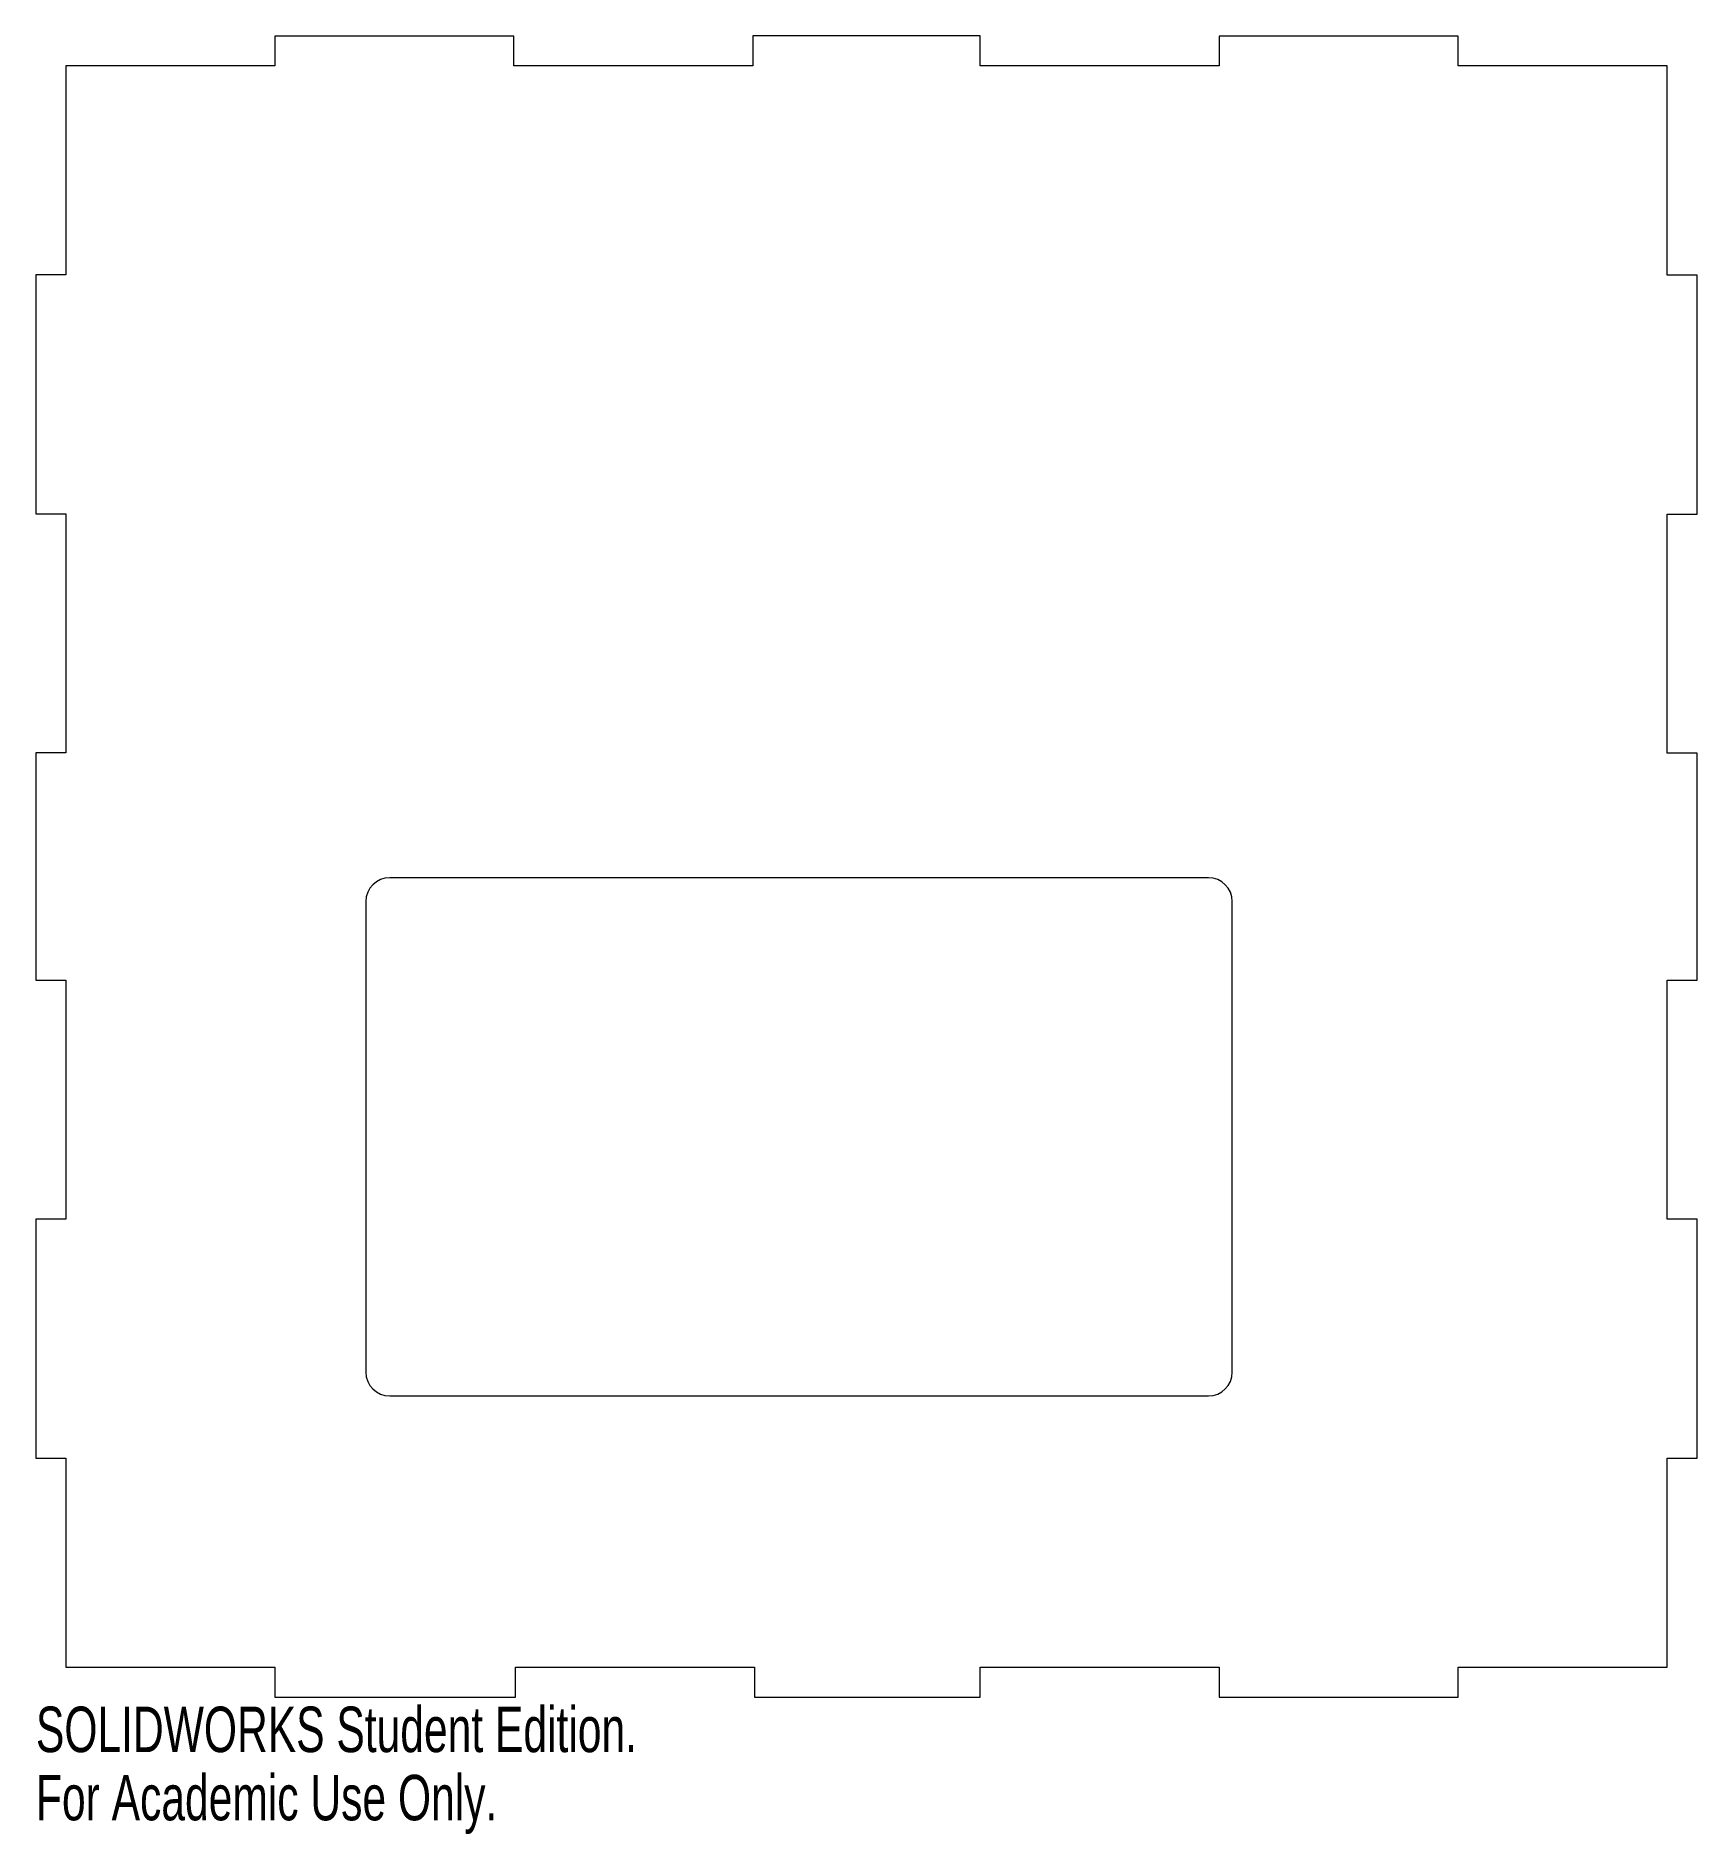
# Model space of a CAD drawing. Header units: inches. Extents: x -3.23 to 3.72, y -5.07 to 2.45.
import ezdxf

# ---------------------------------------------------------------- set-up
doc = ezdxf.new("R2010")
doc.units = ezdxf.units.IN
doc.header["$MEASUREMENT"] = 0
doc.styles.add('SLDTEXTSTYLE0', font='TXT', dxfattribs={"width": 0.7})

msp = doc.modelspace()

# ---------------------------------------------------------------- linework, layer by layer
at = {"color": 7, "linetype": 'Continuous', "lineweight": 15}
for p, q in [((-1.2286, 2.4485), (-2.2286, 2.4485)), ((-2.2286, 2.4485), (-2.2286, 2.3235)), ((-1.2286, 2.3235), (-1.2286, 2.4485)), ((0.7214, 2.4491), (-0.2286, 2.4491)), ((-0.2286, 2.4491), (-0.2286, 2.3241)), ((0.7214, 2.3241), (0.7214, 2.4491)), ((2.7214, 2.4485), (1.7214, 2.4485)), ((1.7214, 2.4485), (1.7214, 2.3235)), ((2.7214, 2.3235), (2.7214, 2.4485)), ((-2.2286, 2.3235), (-3.1036, 2.3235)), ((-3.1036, 2.3235), (-3.1036, 1.4491)), ((-0.2286, 2.3241), (-1.2286, 2.3235)), ((1.7214, 2.3235), (0.7214, 2.3241)), ((3.5964, 2.3235), (2.7214, 2.3235)), ((3.5964, 1.4485), (3.5964, 2.3235)), ((-3.1036, 1.4491), (-3.2286, 1.4491)), ((-3.2286, 1.4491), (-3.2286, 0.4491)), ((3.7214, 1.4485), (3.5964, 1.4485)), ((3.7214, 0.4485), (3.7214, 1.4485)), ((-3.2286, 0.4491), (-3.1036, 0.4491)), ((-3.1036, 0.4491), (-3.1036, -0.5509)), ((3.5964, -0.5515), (3.5964, 0.4485)), ((3.5964, 0.4485), (3.7214, 0.4485)), ((-3.1036, -0.5509), (-3.2286, -0.5509)), ((-3.2286, -0.5509), (-3.2286, -1.5015)), ((3.7214, -0.5515), (3.5964, -0.5515)), ((3.7214, -1.5015), (3.7214, -0.5515)), ((1.6768, -1.0731), (-1.7484, -1.0731)), ((-1.8484, -1.1731), (-1.8484, -3.1417)), ((1.7768, -3.1417), (1.7768, -1.1731)), ((-3.2286, -1.5015), (-3.1036, -1.5015)), ((-3.1036, -1.5015), (-3.1036, -2.5015)), ((3.5964, -2.5015), (3.5964, -1.5015)), ((3.5964, -1.5015), (3.7214, -1.5015)), ((-3.1036, -2.5015), (-3.2286, -2.5015)), ((-3.2286, -2.5015), (-3.2286, -3.5015)), ((3.7214, -2.5015), (3.5964, -2.5015)), ((3.7214, -3.5015), (3.7214, -2.5015)), ((-1.7484, -3.2417), (1.6768, -3.2417)), ((-3.2286, -3.5015), (-3.1036, -3.5015)), ((-3.1036, -3.5015), (-3.1036, -4.3765)), ((3.5964, -4.3759), (3.5964, -3.5015)), ((3.5964, -3.5015), (3.7214, -3.5015)), ((-3.1036, -4.3765), (-2.2286, -4.3765)), ((-2.2286, -4.3765), (-2.2286, -4.5015)), ((-1.2224, -4.5015), (-1.2224, -4.3765)), ((-1.2224, -4.3765), (-0.2224, -4.3765)), ((-0.2224, -4.3765), (-0.2224, -4.5015)), ((0.7214, -4.5015), (0.7214, -4.3765)), ((0.7214, -4.3765), (1.7214, -4.3765)), ((1.7214, -4.3765), (1.7214, -4.5015)), ((2.7214, -4.3765), (3.5964, -4.3759)), ((2.7214, -4.5015), (2.7214, -4.3765)), ((-2.2286, -4.5015), (-1.2224, -4.5015)), ((-0.2224, -4.5015), (0.7214, -4.5015)), ((1.7214, -4.5015), (2.7214, -4.5015))]:
    msp.add_line(p, q, dxfattribs=at)
for centre, start, end in [((-1.7484, -1.1731), 90, 180), ((1.6768, -1.1731), 0, 90), ((-1.7484, -3.1417), 180, 270), ((1.6768, -3.1417), 270, 0)]:
    msp.add_arc(centre, 0.1, start, end, dxfattribs=at)

# ---------------------------------------------------------------- texts
at = {"color": 7, "linetype": 'Continuous', "char_height": 0.1903, "attachment_point": 1, "style": 'SLDTEXTSTYLE0'}
for s, insert in [('SOLIDWORKS Student Edition.', (-3.2286, -4.5417)), ('For Academic Use Only.', (-3.2286, -4.8271))]:
    msp.add_mtext(s, dxfattribs=dict(at, insert=insert))

doc.saveas('drawing.dxf')
